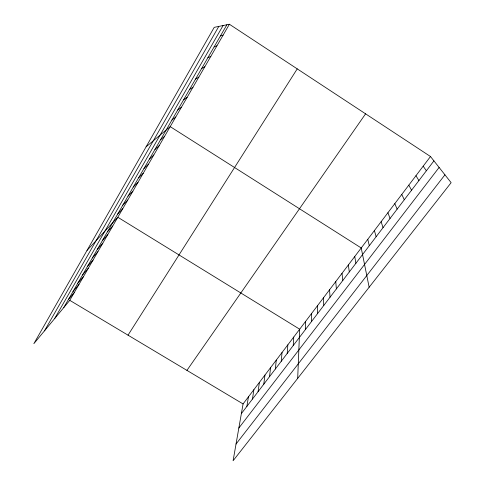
<?xml version="1.0" encoding="UTF-8"?>
<svg xmlns="http://www.w3.org/2000/svg" width="485" height="485" viewBox="0 0 485 485"><rect width="100%" height="100%" fill="white"/><g stroke="black" fill="none" stroke-linecap="round" stroke-linejoin="round"><path stroke-width="0.73" d="M311.4 321.688L311.437 313.692M305.338 329.642L305.526 321.494M297.693 378.367L299.681 329.206L117.806 217.25L87.027 250.418M293.243 345.52L293.728 337.063M287.211 353.438L287.847 344.835M281.251 361.264L282.027 352.516M275.359 369L276.274 360.112M269.533 376.645L270.588 367.618M263.773 384.205L264.962 375.044M258.075 391.68L259.396 382.392M252.449 399.07L253.891 389.655M246.877 406.382L248.453 396.839M430.492 156.522L243.07 403.944L233.097 460.75L451.135 182.675L430.492 156.522L229.393 24.25L214.218 27.348L33.865 343.653L69.773 300.336L229.393 24.25M44.462 330.867L218.79 26.414M54.575 318.669L223.082 25.535M63.687 307.678L226.883 24.759M128.022 335.165L297.232 68.87M186.931 370.382L365.587 113.829M241.372 413.608L433.923 160.868M238.838 428.043L439.113 167.44M236.031 444.03L444.939 174.824M68.324 299.633L74.332 292.449M73.017 291.497L78.946 284.471M77.77 283.264L83.608 276.401M82.571 274.934L88.325 268.241M87.433 266.507L93.096 259.99M92.356 257.978L97.928 251.636M97.333 249.351L102.808 243.191M102.371 240.615L107.749 234.649M107.47 231.775L112.75 225.998M117.697 214.043L122.772 208.659M122.826 205.155L127.797 199.972M128.016 196.152L132.884 191.181M133.272 187.046L138.025 182.281M138.589 177.825L143.227 173.284M143.972 168.495L148.495 164.172M149.416 159.05L153.824 154.957M154.933 149.489L159.213 145.627M160.523 139.807L164.676 136.188M146.094 146.828L170.199 126.633L361.222 247.968L369.146 287.247M171.902 120.074L175.794 116.958M177.698 110.022L181.457 107.167M183.572 99.843L187.186 97.255M189.52 89.531L192.988 87.215M195.546 79.085L198.868 77.048M201.651 68.5L204.815 66.754M207.835 57.782L210.842 56.333M214.103 46.924L216.947 45.778M220.451 35.914L223.13 35.084M69.773 300.336L243.07 403.944M423.181 166.179L426.376 170.781M415.954 175.715L418.925 180.559M408.819 185.137L411.565 190.223M401.768 194.443L404.296 199.759M394.808 203.633L397.124 209.174M387.927 212.715L390.037 218.474M381.131 221.687L383.035 227.665M374.414 230.551L376.124 236.735M367.782 239.311L369.297 245.695M354.747 256.523L355.887 263.294M348.339 264.974L349.303 271.94M342.01 273.328L342.798 280.475M335.753 281.591L336.372 288.914M329.57 289.751L330.018 297.25M323.459 297.826L323.744 305.495M317.414 305.805L317.536 313.637"/></g></svg>
